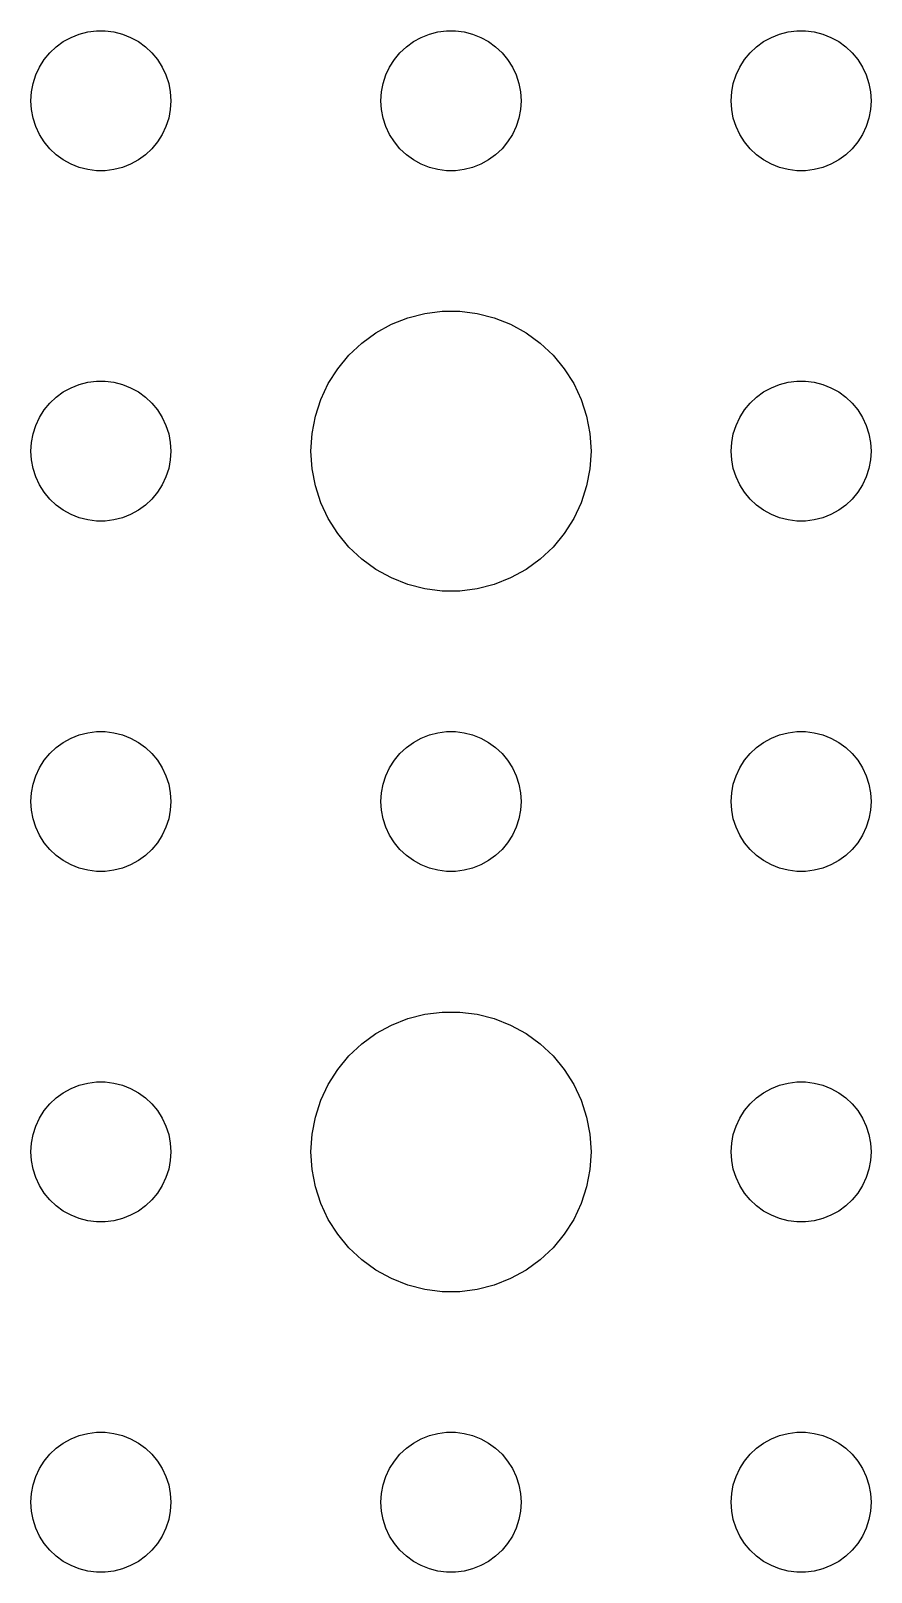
# Model space of a CAD drawing. Header units: metres. Extents: x -157 to 157, y -157 to 157.
# Drawn here: x -84 to -66, y -114 to -81 of the extents above; entities that cross this region are included whole.
import ezdxf

# ---------------------------------------------------------------- set-up
doc = ezdxf.new("R2010")
doc.units = ezdxf.units.M

msp = doc.modelspace()

# ---------------------------------------------------------------- linework, layer by layer
for p, q in [((-83.3037, -81.2335), (-83.1387, -81.1428)), ((-83.1387, -81.1428), (-82.9635, -81.0734)), ((-82.9635, -81.0734), (-82.7811, -81.0266)), ((-82.7811, -81.0266), (-82.5942, -81.003)), ((-82.5942, -81.003), (-82.4058, -81.003)), ((-82.4058, -81.003), (-82.2189, -81.0266)), ((-82.2189, -81.0266), (-82.0365, -81.0734)), ((-82.0365, -81.0734), (-81.8613, -81.1428)), ((-81.8613, -81.1428), (-81.6963, -81.2335)), ((-75.8037, -81.2335), (-75.6387, -81.1428)), ((-75.6387, -81.1428), (-75.4635, -81.0734)), ((-75.4635, -81.0734), (-75.2811, -81.0266)), ((-75.2811, -81.0266), (-75.0942, -81.003)), ((-75.0942, -81.003), (-74.9058, -81.003)), ((-74.9058, -81.003), (-74.7189, -81.0266)), ((-74.7189, -81.0266), (-74.5365, -81.0734)), ((-74.5365, -81.0734), (-74.3613, -81.1428)), ((-74.3613, -81.1428), (-74.1963, -81.2335)), ((-68.3037, -81.2335), (-68.1387, -81.1428)), ((-68.1387, -81.1428), (-67.9635, -81.0734)), ((-67.9635, -81.0734), (-67.7811, -81.0266)), ((-67.7811, -81.0266), (-67.5942, -81.003)), ((-67.5942, -81.003), (-67.4058, -81.003)), ((-67.4058, -81.003), (-67.2189, -81.0266)), ((-67.2189, -81.0266), (-67.0365, -81.0734)), ((-67.0365, -81.0734), (-66.8613, -81.1428)), ((-66.8613, -81.1428), (-66.6963, -81.2335)), ((-83.7135, -81.6183), (-83.5934, -81.4732)), ((-83.5934, -81.4732), (-83.4561, -81.3442)), ((-83.4561, -81.3442), (-83.3037, -81.2335)), ((-81.6963, -81.2335), (-81.5439, -81.3442)), ((-81.5439, -81.3442), (-81.4065, -81.4732)), ((-81.4065, -81.4732), (-81.2865, -81.6183)), ((-76.2135, -81.6183), (-76.0934, -81.4732)), ((-76.0934, -81.4732), (-75.9561, -81.3442)), ((-75.9561, -81.3442), (-75.8037, -81.2335)), ((-74.1963, -81.2335), (-74.0439, -81.3442)), ((-74.0439, -81.3442), (-73.9065, -81.4732)), ((-73.9065, -81.4732), (-73.7865, -81.6183)), ((-68.7135, -81.6183), (-68.5934, -81.4732)), ((-68.5934, -81.4732), (-68.4561, -81.3442)), ((-68.4561, -81.3442), (-68.3037, -81.2335)), ((-66.6963, -81.2335), (-66.5439, -81.3442)), ((-66.5439, -81.3442), (-66.4065, -81.4732)), ((-66.4065, -81.4732), (-66.2865, -81.6183)), ((-83.8947, -81.9478), (-83.8145, -81.7774)), ((-83.8145, -81.7774), (-83.7135, -81.6183)), ((-81.2865, -81.6183), (-81.1855, -81.7774)), ((-81.1855, -81.7774), (-81.1053, -81.9478)), ((-76.3947, -81.9478), (-76.3145, -81.7774)), ((-76.3145, -81.7774), (-76.2135, -81.6183)), ((-73.7865, -81.6183), (-73.6855, -81.7774)), ((-73.6855, -81.7774), (-73.6053, -81.9478)), ((-68.8947, -81.9478), (-68.8145, -81.7774)), ((-68.8145, -81.7774), (-68.7135, -81.6183)), ((-66.2865, -81.6183), (-66.1855, -81.7774)), ((-66.1855, -81.7774), (-66.1053, -81.9478)), ((-83.9882, -82.312), (-83.9529, -82.127)), ((-83.9529, -82.127), (-83.8947, -81.9478)), ((-81.1053, -81.9478), (-81.0471, -82.127)), ((-81.0471, -82.127), (-81.0118, -82.312)), ((-76.4882, -82.312), (-76.4529, -82.127)), ((-76.4529, -82.127), (-76.3947, -81.9478)), ((-73.6053, -81.9478), (-73.5471, -82.127)), ((-73.5471, -82.127), (-73.5118, -82.312)), ((-68.9882, -82.312), (-68.9529, -82.127)), ((-68.9529, -82.127), (-68.8947, -81.9478)), ((-66.1053, -81.9478), (-66.0471, -82.127)), ((-66.0471, -82.127), (-66.0118, -82.312)), ((-84, -82.5), (-83.9882, -82.312)), ((-81.0118, -82.312), (-81, -82.5)), ((-76.5, -82.5), (-76.4882, -82.312)), ((-73.5118, -82.312), (-73.5, -82.5)), ((-69, -82.5), (-68.9882, -82.312)), ((-66.0118, -82.312), (-66, -82.5)), ((-83.9882, -82.688), (-84, -82.5)), ((-83.9529, -82.873), (-83.9882, -82.688)), ((-81.0118, -82.688), (-81.0471, -82.873)), ((-81, -82.5), (-81.0118, -82.688)), ((-76.4882, -82.688), (-76.5, -82.5)), ((-76.4529, -82.873), (-76.4882, -82.688)), ((-73.5118, -82.688), (-73.5471, -82.873)), ((-73.5, -82.5), (-73.5118, -82.688)), ((-68.9882, -82.688), (-69, -82.5)), ((-68.9529, -82.873), (-68.9882, -82.688)), ((-66.0118, -82.688), (-66.0471, -82.873)), ((-66, -82.5), (-66.0118, -82.688)), ((-83.8947, -83.0522), (-83.9529, -82.873)), ((-83.8145, -83.2226), (-83.8947, -83.0522)), ((-81.1053, -83.0522), (-81.1855, -83.2226)), ((-81.0471, -82.873), (-81.1053, -83.0522)), ((-76.3947, -83.0522), (-76.4529, -82.873)), ((-76.3145, -83.2226), (-76.3947, -83.0522)), ((-73.6053, -83.0522), (-73.6855, -83.2226)), ((-73.5471, -82.873), (-73.6053, -83.0522)), ((-68.8947, -83.0522), (-68.9529, -82.873)), ((-68.8145, -83.2226), (-68.8947, -83.0522)), ((-66.1053, -83.0522), (-66.1855, -83.2226)), ((-66.0471, -82.873), (-66.1053, -83.0522)), ((-83.7135, -83.3817), (-83.8145, -83.2226)), ((-83.5934, -83.5268), (-83.7135, -83.3817)), ((-81.2865, -83.3817), (-81.4065, -83.5268)), ((-81.1855, -83.2226), (-81.2865, -83.3817)), ((-76.2135, -83.3817), (-76.3145, -83.2226)), ((-76.0934, -83.5268), (-76.2135, -83.3817)), ((-73.7865, -83.3817), (-73.9065, -83.5268)), ((-73.6855, -83.2226), (-73.7865, -83.3817)), ((-68.7135, -83.3817), (-68.8145, -83.2226)), ((-68.5934, -83.5268), (-68.7135, -83.3817)), ((-66.2865, -83.3817), (-66.4065, -83.5268)), ((-66.1855, -83.2226), (-66.2865, -83.3817)), ((-83.4561, -83.6558), (-83.5934, -83.5268)), ((-83.3037, -83.7665), (-83.4561, -83.6558)), ((-83.1387, -83.8572), (-83.3037, -83.7665)), ((-81.6963, -83.7665), (-81.8613, -83.8572)), ((-81.5439, -83.6558), (-81.6963, -83.7665)), ((-81.4065, -83.5268), (-81.5439, -83.6558)), ((-75.9561, -83.6558), (-76.0934, -83.5268)), ((-75.8037, -83.7665), (-75.9561, -83.6558)), ((-75.6387, -83.8572), (-75.8037, -83.7665)), ((-74.1963, -83.7665), (-74.3613, -83.8572)), ((-74.0439, -83.6558), (-74.1963, -83.7665)), ((-73.9065, -83.5268), (-74.0439, -83.6558)), ((-68.4561, -83.6558), (-68.5934, -83.5268)), ((-68.3037, -83.7665), (-68.4561, -83.6558)), ((-68.1387, -83.8572), (-68.3037, -83.7665)), ((-66.6963, -83.7665), (-66.8613, -83.8572)), ((-66.5439, -83.6558), (-66.6963, -83.7665)), ((-66.4065, -83.5268), (-66.5439, -83.6558)), ((-82.9635, -83.9266), (-83.1387, -83.8572)), ((-82.7811, -83.9734), (-82.9635, -83.9266)), ((-82.5942, -83.997), (-82.7811, -83.9734)), ((-82.4058, -83.997), (-82.5942, -83.997)), ((-82.2189, -83.9734), (-82.4058, -83.997)), ((-82.0365, -83.9266), (-82.2189, -83.9734)), ((-81.8613, -83.8572), (-82.0365, -83.9266)), ((-75.4635, -83.9266), (-75.6387, -83.8572)), ((-75.2811, -83.9734), (-75.4635, -83.9266)), ((-75.0942, -83.997), (-75.2811, -83.9734)), ((-74.9058, -83.997), (-75.0942, -83.997)), ((-74.7189, -83.9734), (-74.9058, -83.997)), ((-74.5365, -83.9266), (-74.7189, -83.9734)), ((-74.3613, -83.8572), (-74.5365, -83.9266)), ((-67.9635, -83.9266), (-68.1387, -83.8572)), ((-67.7811, -83.9734), (-67.9635, -83.9266)), ((-67.5942, -83.997), (-67.7811, -83.9734)), ((-67.4058, -83.997), (-67.5942, -83.997)), ((-67.2189, -83.9734), (-67.4058, -83.997)), ((-67.0365, -83.9266), (-67.2189, -83.9734)), ((-66.8613, -83.8572), (-67.0365, -83.9266)), ((-75.927, -87.1468), (-75.5621, -87.0531)), ((-75.5621, -87.0531), (-75.1884, -87.0059)), ((-75.1884, -87.0059), (-74.8116, -87.0059)), ((-74.8116, -87.0059), (-74.4379, -87.0531)), ((-74.4379, -87.0531), (-74.073, -87.1468)), ((-76.6075, -87.467), (-76.2773, -87.2855)), ((-76.2773, -87.2855), (-75.927, -87.1468)), ((-74.073, -87.1468), (-73.7227, -87.2855)), ((-73.7227, -87.2855), (-73.3925, -87.467)), ((-77.1869, -87.9464), (-76.9123, -87.6885)), ((-76.9123, -87.6885), (-76.6075, -87.467)), ((-73.3925, -87.467), (-73.0877, -87.6885)), ((-73.0877, -87.6885), (-72.8131, -87.9464)), ((-77.427, -88.2366), (-77.1869, -87.9464)), ((-72.8131, -87.9464), (-72.573, -88.2366)), ((-77.6289, -88.5547), (-77.427, -88.2366)), ((-72.573, -88.2366), (-72.3711, -88.5547)), ((-83.4561, -88.8442), (-83.3037, -88.7335)), ((-83.3037, -88.7335), (-83.1387, -88.6428)), ((-83.1387, -88.6428), (-82.9635, -88.5734)), ((-82.9635, -88.5734), (-82.7811, -88.5266)), ((-82.7811, -88.5266), (-82.5942, -88.503)), ((-82.5942, -88.503), (-82.4058, -88.503)), ((-82.4058, -88.503), (-82.2189, -88.5266)), ((-82.2189, -88.5266), (-82.0365, -88.5734)), ((-82.0365, -88.5734), (-81.8613, -88.6428)), ((-81.8613, -88.6428), (-81.6963, -88.7335)), ((-81.6963, -88.7335), (-81.5439, -88.8442)), ((-77.7893, -88.8956), (-77.6289, -88.5547)), ((-72.3711, -88.5547), (-72.2107, -88.8956)), ((-68.4561, -88.8442), (-68.3037, -88.7335)), ((-68.3037, -88.7335), (-68.1387, -88.6428)), ((-68.1387, -88.6428), (-67.9635, -88.5734)), ((-67.9635, -88.5734), (-67.7811, -88.5266)), ((-67.7811, -88.5266), (-67.5942, -88.503)), ((-67.5942, -88.503), (-67.4058, -88.503)), ((-67.4058, -88.503), (-67.2189, -88.5266)), ((-67.2189, -88.5266), (-67.0365, -88.5734)), ((-67.0365, -88.5734), (-66.8613, -88.6428)), ((-66.8613, -88.6428), (-66.6963, -88.7335)), ((-66.6963, -88.7335), (-66.5439, -88.8442)), ((-83.7135, -89.1183), (-83.5934, -88.9732)), ((-83.5934, -88.9732), (-83.4561, -88.8442)), ((-81.5439, -88.8442), (-81.4065, -88.9732)), ((-81.4065, -88.9732), (-81.2865, -89.1183)), ((-77.9057, -89.2539), (-77.7893, -88.8956)), ((-72.2107, -88.8956), (-72.0943, -89.2539)), ((-68.7135, -89.1183), (-68.5934, -88.9732)), ((-68.5934, -88.9732), (-68.4561, -88.8442)), ((-66.5439, -88.8442), (-66.4065, -88.9732)), ((-66.4065, -88.9732), (-66.2865, -89.1183)), ((-83.8947, -89.4478), (-83.8145, -89.2774)), ((-83.8145, -89.2774), (-83.7135, -89.1183)), ((-81.2865, -89.1183), (-81.1855, -89.2774)), ((-81.1855, -89.2774), (-81.1053, -89.4478)), ((-77.9763, -89.624), (-77.9057, -89.2539)), ((-72.0943, -89.2539), (-72.0237, -89.624)), ((-68.8947, -89.4478), (-68.8145, -89.2774)), ((-68.8145, -89.2774), (-68.7135, -89.1183)), ((-66.2865, -89.1183), (-66.1855, -89.2774)), ((-66.1855, -89.2774), (-66.1053, -89.4478)), ((-83.9882, -89.812), (-83.9529, -89.627)), ((-83.9529, -89.627), (-83.8947, -89.4478)), ((-81.1053, -89.4478), (-81.0471, -89.627)), ((-81.0471, -89.627), (-81.0118, -89.812)), ((-78, -90), (-77.9763, -89.624)), ((-72.0237, -89.624), (-72, -90)), ((-68.9882, -89.812), (-68.9529, -89.627)), ((-68.9529, -89.627), (-68.8947, -89.4478)), ((-66.1053, -89.4478), (-66.0471, -89.627)), ((-66.0471, -89.627), (-66.0118, -89.812)), ((-84, -90), (-83.9882, -89.812)), ((-83.9882, -90.188), (-84, -90)), ((-81.0118, -89.812), (-81, -90)), ((-81, -90), (-81.0118, -90.188)), ((-77.9763, -90.376), (-78, -90)), ((-72, -90), (-72.0237, -90.376)), ((-69, -90), (-68.9882, -89.812)), ((-68.9882, -90.188), (-69, -90)), ((-66.0118, -89.812), (-66, -90)), ((-66, -90), (-66.0118, -90.188)), ((-83.9529, -90.373), (-83.9882, -90.188)), ((-83.8947, -90.5522), (-83.9529, -90.373)), ((-81.0471, -90.373), (-81.1053, -90.5522)), ((-81.0118, -90.188), (-81.0471, -90.373)), ((-77.9057, -90.7461), (-77.9763, -90.376)), ((-72.0237, -90.376), (-72.0943, -90.7461)), ((-68.9529, -90.373), (-68.9882, -90.188)), ((-68.8947, -90.5522), (-68.9529, -90.373)), ((-66.0471, -90.373), (-66.1053, -90.5522)), ((-66.0118, -90.188), (-66.0471, -90.373)), ((-83.8145, -90.7226), (-83.8947, -90.5522)), ((-83.7135, -90.8817), (-83.8145, -90.7226)), ((-81.1855, -90.7226), (-81.2865, -90.8817)), ((-81.1053, -90.5522), (-81.1855, -90.7226)), ((-68.8145, -90.7226), (-68.8947, -90.5522)), ((-68.7135, -90.8817), (-68.8145, -90.7226)), ((-66.1855, -90.7226), (-66.2865, -90.8817)), ((-66.1053, -90.5522), (-66.1855, -90.7226)), ((-83.5934, -91.0268), (-83.7135, -90.8817)), ((-83.4561, -91.1558), (-83.5934, -91.0268)), ((-81.4065, -91.0268), (-81.5439, -91.1558)), ((-81.2865, -90.8817), (-81.4065, -91.0268)), ((-77.7893, -91.1044), (-77.9057, -90.7461)), ((-72.0943, -90.7461), (-72.2107, -91.1044)), ((-68.5934, -91.0268), (-68.7135, -90.8817)), ((-68.4561, -91.1558), (-68.5934, -91.0268)), ((-66.4065, -91.0268), (-66.5439, -91.1558)), ((-66.2865, -90.8817), (-66.4065, -91.0268)), ((-83.3037, -91.2665), (-83.4561, -91.1558)), ((-83.1387, -91.3572), (-83.3037, -91.2665)), ((-82.9635, -91.4266), (-83.1387, -91.3572)), ((-81.8613, -91.3572), (-82.0365, -91.4266)), ((-81.6963, -91.2665), (-81.8613, -91.3572)), ((-81.5439, -91.1558), (-81.6963, -91.2665)), ((-77.6289, -91.4453), (-77.7893, -91.1044)), ((-72.2107, -91.1044), (-72.3711, -91.4453)), ((-68.3037, -91.2665), (-68.4561, -91.1558)), ((-68.1387, -91.3572), (-68.3037, -91.2665)), ((-67.9635, -91.4266), (-68.1387, -91.3572)), ((-66.8613, -91.3572), (-67.0365, -91.4266)), ((-66.6963, -91.2665), (-66.8613, -91.3572)), ((-66.5439, -91.1558), (-66.6963, -91.2665)), ((-82.7811, -91.4734), (-82.9635, -91.4266)), ((-82.5942, -91.497), (-82.7811, -91.4734)), ((-82.4058, -91.497), (-82.5942, -91.497)), ((-82.2189, -91.4734), (-82.4058, -91.497)), ((-82.0365, -91.4266), (-82.2189, -91.4734)), ((-77.427, -91.7634), (-77.6289, -91.4453)), ((-72.3711, -91.4453), (-72.573, -91.7634)), ((-67.7811, -91.4734), (-67.9635, -91.4266)), ((-67.5942, -91.497), (-67.7811, -91.4734)), ((-67.4058, -91.497), (-67.5942, -91.497)), ((-67.2189, -91.4734), (-67.4058, -91.497)), ((-67.0365, -91.4266), (-67.2189, -91.4734)), ((-77.1869, -92.0536), (-77.427, -91.7634)), ((-72.573, -91.7634), (-72.8131, -92.0536)), ((-76.9123, -92.3115), (-77.1869, -92.0536)), ((-76.6075, -92.533), (-76.9123, -92.3115)), ((-73.0877, -92.3115), (-73.3925, -92.533)), ((-72.8131, -92.0536), (-73.0877, -92.3115)), ((-76.2773, -92.7145), (-76.6075, -92.533)), ((-73.3925, -92.533), (-73.7227, -92.7145)), ((-75.927, -92.8532), (-76.2773, -92.7145)), ((-75.5621, -92.9469), (-75.927, -92.8532)), ((-75.1884, -92.9941), (-75.5621, -92.9469)), ((-74.8116, -92.9941), (-75.1884, -92.9941)), ((-74.4379, -92.9469), (-74.8116, -92.9941)), ((-74.073, -92.8532), (-74.4379, -92.9469)), ((-73.7227, -92.7145), (-74.073, -92.8532)), ((-82.7811, -96.0266), (-82.5942, -96.003)), ((-82.5942, -96.003), (-82.4058, -96.003)), ((-82.4058, -96.003), (-82.2189, -96.0266)), ((-75.2811, -96.0266), (-75.0942, -96.003)), ((-75.0942, -96.003), (-74.9058, -96.003)), ((-74.9058, -96.003), (-74.7189, -96.0266)), ((-67.7811, -96.0266), (-67.5942, -96.003)), ((-67.5942, -96.003), (-67.4058, -96.003)), ((-67.4058, -96.003), (-67.2189, -96.0266)), ((-83.4561, -96.3442), (-83.3037, -96.2335)), ((-83.3037, -96.2335), (-83.1387, -96.1428)), ((-83.1387, -96.1428), (-82.9635, -96.0734)), ((-82.9635, -96.0734), (-82.7811, -96.0266)), ((-82.2189, -96.0266), (-82.0365, -96.0734)), ((-82.0365, -96.0734), (-81.8613, -96.1428)), ((-81.8613, -96.1428), (-81.6963, -96.2335)), ((-81.6963, -96.2335), (-81.5439, -96.3442)), ((-75.9561, -96.3442), (-75.8037, -96.2335)), ((-75.8037, -96.2335), (-75.6387, -96.1428)), ((-75.6387, -96.1428), (-75.4635, -96.0734)), ((-75.4635, -96.0734), (-75.2811, -96.0266)), ((-74.7189, -96.0266), (-74.5365, -96.0734)), ((-74.5365, -96.0734), (-74.3613, -96.1428)), ((-74.3613, -96.1428), (-74.1963, -96.2335)), ((-74.1963, -96.2335), (-74.0439, -96.3442)), ((-68.4561, -96.3442), (-68.3037, -96.2335)), ((-68.3037, -96.2335), (-68.1387, -96.1428)), ((-68.1387, -96.1428), (-67.9635, -96.0734)), ((-67.9635, -96.0734), (-67.7811, -96.0266)), ((-67.2189, -96.0266), (-67.0365, -96.0734)), ((-67.0365, -96.0734), (-66.8613, -96.1428)), ((-66.8613, -96.1428), (-66.6963, -96.2335)), ((-66.6963, -96.2335), (-66.5439, -96.3442)), ((-83.8145, -96.7774), (-83.7135, -96.6183)), ((-83.7135, -96.6183), (-83.5934, -96.4732)), ((-83.5934, -96.4732), (-83.4561, -96.3442)), ((-81.5439, -96.3442), (-81.4065, -96.4732)), ((-81.4065, -96.4732), (-81.2865, -96.6183)), ((-81.2865, -96.6183), (-81.1855, -96.7774)), ((-76.3145, -96.7774), (-76.2135, -96.6183)), ((-76.2135, -96.6183), (-76.0934, -96.4732)), ((-76.0934, -96.4732), (-75.9561, -96.3442)), ((-74.0439, -96.3442), (-73.9065, -96.4732)), ((-73.9065, -96.4732), (-73.7865, -96.6183)), ((-73.7865, -96.6183), (-73.6855, -96.7774)), ((-68.8145, -96.7774), (-68.7135, -96.6183)), ((-68.7135, -96.6183), (-68.5934, -96.4732)), ((-68.5934, -96.4732), (-68.4561, -96.3442)), ((-66.5439, -96.3442), (-66.4065, -96.4732)), ((-66.4065, -96.4732), (-66.2865, -96.6183)), ((-66.2865, -96.6183), (-66.1855, -96.7774)), ((-83.9529, -97.127), (-83.8947, -96.9478)), ((-83.8947, -96.9478), (-83.8145, -96.7774)), ((-81.1855, -96.7774), (-81.1053, -96.9478)), ((-81.1053, -96.9478), (-81.0471, -97.127)), ((-76.4529, -97.127), (-76.3947, -96.9478)), ((-76.3947, -96.9478), (-76.3145, -96.7774)), ((-73.6855, -96.7774), (-73.6053, -96.9478)), ((-73.6053, -96.9478), (-73.5471, -97.127)), ((-68.9529, -97.127), (-68.8947, -96.9478)), ((-68.8947, -96.9478), (-68.8145, -96.7774)), ((-66.1855, -96.7774), (-66.1053, -96.9478)), ((-66.1053, -96.9478), (-66.0471, -97.127)), ((-84, -97.5), (-83.9882, -97.312)), ((-83.9882, -97.312), (-83.9529, -97.127)), ((-81.0471, -97.127), (-81.0118, -97.312)), ((-81.0118, -97.312), (-81, -97.5)), ((-76.5, -97.5), (-76.4882, -97.312)), ((-76.4882, -97.312), (-76.4529, -97.127)), ((-73.5471, -97.127), (-73.5118, -97.312)), ((-73.5118, -97.312), (-73.5, -97.5)), ((-69, -97.5), (-68.9882, -97.312)), ((-68.9882, -97.312), (-68.9529, -97.127)), ((-66.0471, -97.127), (-66.0118, -97.312)), ((-66.0118, -97.312), (-66, -97.5)), ((-83.9882, -97.688), (-84, -97.5)), ((-81, -97.5), (-81.0118, -97.688)), ((-76.4882, -97.688), (-76.5, -97.5)), ((-73.5, -97.5), (-73.5118, -97.688)), ((-68.9882, -97.688), (-69, -97.5)), ((-66, -97.5), (-66.0118, -97.688)), ((-83.9529, -97.873), (-83.9882, -97.688)), ((-83.8947, -98.0522), (-83.9529, -97.873)), ((-81.0471, -97.873), (-81.1053, -98.0522)), ((-81.0118, -97.688), (-81.0471, -97.873)), ((-76.4529, -97.873), (-76.4882, -97.688)), ((-76.3947, -98.0522), (-76.4529, -97.873)), ((-73.5471, -97.873), (-73.6053, -98.0522)), ((-73.5118, -97.688), (-73.5471, -97.873)), ((-68.9529, -97.873), (-68.9882, -97.688)), ((-68.8947, -98.0522), (-68.9529, -97.873)), ((-66.0471, -97.873), (-66.1053, -98.0522)), ((-66.0118, -97.688), (-66.0471, -97.873)), ((-83.8145, -98.2226), (-83.8947, -98.0522)), ((-83.7135, -98.3817), (-83.8145, -98.2226)), ((-81.1855, -98.2226), (-81.2865, -98.3817)), ((-81.1053, -98.0522), (-81.1855, -98.2226)), ((-76.3145, -98.2226), (-76.3947, -98.0522)), ((-76.2135, -98.3817), (-76.3145, -98.2226)), ((-73.6855, -98.2226), (-73.7865, -98.3817)), ((-73.6053, -98.0522), (-73.6855, -98.2226)), ((-68.8145, -98.2226), (-68.8947, -98.0522)), ((-68.7135, -98.3817), (-68.8145, -98.2226)), ((-66.1855, -98.2226), (-66.2865, -98.3817)), ((-66.1053, -98.0522), (-66.1855, -98.2226)), ((-83.5934, -98.5268), (-83.7135, -98.3817)), ((-83.4561, -98.6558), (-83.5934, -98.5268)), ((-81.4065, -98.5268), (-81.5439, -98.6558)), ((-81.2865, -98.3817), (-81.4065, -98.5268)), ((-76.0934, -98.5268), (-76.2135, -98.3817)), ((-75.9561, -98.6558), (-76.0934, -98.5268)), ((-73.9065, -98.5268), (-74.0439, -98.6558)), ((-73.7865, -98.3817), (-73.9065, -98.5268)), ((-68.5934, -98.5268), (-68.7135, -98.3817)), ((-68.4561, -98.6558), (-68.5934, -98.5268)), ((-66.4065, -98.5268), (-66.5439, -98.6558)), ((-66.2865, -98.3817), (-66.4065, -98.5268)), ((-83.3037, -98.7665), (-83.4561, -98.6558)), ((-83.1387, -98.8572), (-83.3037, -98.7665)), ((-82.9635, -98.9266), (-83.1387, -98.8572)), ((-82.7811, -98.9734), (-82.9635, -98.9266)), ((-82.5942, -98.997), (-82.7811, -98.9734)), ((-82.2189, -98.9734), (-82.4058, -98.997)), ((-82.0365, -98.9266), (-82.2189, -98.9734)), ((-81.8613, -98.8572), (-82.0365, -98.9266)), ((-81.6963, -98.7665), (-81.8613, -98.8572)), ((-81.5439, -98.6558), (-81.6963, -98.7665)), ((-75.8037, -98.7665), (-75.9561, -98.6558)), ((-75.6387, -98.8572), (-75.8037, -98.7665)), ((-75.4635, -98.9266), (-75.6387, -98.8572)), ((-75.2811, -98.9734), (-75.4635, -98.9266)), ((-75.0942, -98.997), (-75.2811, -98.9734)), ((-74.7189, -98.9734), (-74.9058, -98.997)), ((-74.5365, -98.9266), (-74.7189, -98.9734)), ((-74.3613, -98.8572), (-74.5365, -98.9266)), ((-74.1963, -98.7665), (-74.3613, -98.8572)), ((-74.0439, -98.6558), (-74.1963, -98.7665)), ((-68.3037, -98.7665), (-68.4561, -98.6558)), ((-68.1387, -98.8572), (-68.3037, -98.7665)), ((-67.9635, -98.9266), (-68.1387, -98.8572)), ((-67.7811, -98.9734), (-67.9635, -98.9266)), ((-67.5942, -98.997), (-67.7811, -98.9734)), ((-67.2189, -98.9734), (-67.4058, -98.997)), ((-67.0365, -98.9266), (-67.2189, -98.9734)), ((-66.8613, -98.8572), (-67.0365, -98.9266)), ((-66.6963, -98.7665), (-66.8613, -98.8572)), ((-66.5439, -98.6558), (-66.6963, -98.7665)), ((-82.4058, -98.997), (-82.5942, -98.997)), ((-74.9058, -98.997), (-75.0942, -98.997)), ((-67.4058, -98.997), (-67.5942, -98.997)), ((-76.2773, -102.286), (-75.927, -102.147)), ((-75.927, -102.147), (-75.5621, -102.053)), ((-75.5621, -102.053), (-75.1884, -102.006)), ((-75.1884, -102.006), (-74.8116, -102.006)), ((-74.8116, -102.006), (-74.4379, -102.053)), ((-74.4379, -102.053), (-74.073, -102.147)), ((-74.073, -102.147), (-73.7227, -102.286)), ((-76.9123, -102.688), (-76.6075, -102.467)), ((-76.6075, -102.467), (-76.2773, -102.286)), ((-73.7227, -102.286), (-73.3925, -102.467)), ((-73.3925, -102.467), (-73.0877, -102.688)), ((-77.1869, -102.946), (-76.9123, -102.688)), ((-73.0877, -102.688), (-72.8131, -102.946)), ((-77.6289, -103.555), (-77.427, -103.237)), ((-77.427, -103.237), (-77.1869, -102.946)), ((-72.8131, -102.946), (-72.573, -103.237)), ((-72.573, -103.237), (-72.3711, -103.555)), ((-83.1387, -103.643), (-82.9635, -103.573)), ((-82.9635, -103.573), (-82.7811, -103.527)), ((-82.7811, -103.527), (-82.5942, -103.503)), ((-82.5942, -103.503), (-82.4058, -103.503)), ((-82.4058, -103.503), (-82.2189, -103.527)), ((-82.2189, -103.527), (-82.0365, -103.573)), ((-82.0365, -103.573), (-81.8613, -103.643)), ((-77.7893, -103.896), (-77.6289, -103.555)), ((-72.3711, -103.555), (-72.2107, -103.896)), ((-68.1387, -103.643), (-67.9635, -103.573)), ((-67.9635, -103.573), (-67.7811, -103.527)), ((-67.7811, -103.527), (-67.5942, -103.503)), ((-67.5942, -103.503), (-67.4058, -103.503)), ((-67.4058, -103.503), (-67.2189, -103.527)), ((-67.2189, -103.527), (-67.0365, -103.573)), ((-67.0365, -103.573), (-66.8613, -103.643)), ((-83.5934, -103.973), (-83.4561, -103.844)), ((-83.4561, -103.844), (-83.3037, -103.734)), ((-83.3037, -103.734), (-83.1387, -103.643)), ((-81.8613, -103.643), (-81.6963, -103.734)), ((-81.6963, -103.734), (-81.5439, -103.844)), ((-81.5439, -103.844), (-81.4065, -103.973)), ((-77.9057, -104.254), (-77.7893, -103.896)), ((-72.2107, -103.896), (-72.0943, -104.254)), ((-68.5934, -103.973), (-68.4561, -103.844)), ((-68.4561, -103.844), (-68.3037, -103.734)), ((-68.3037, -103.734), (-68.1387, -103.643)), ((-66.8613, -103.643), (-66.6963, -103.734)), ((-66.6963, -103.734), (-66.5439, -103.844)), ((-66.5439, -103.844), (-66.4065, -103.973)), ((-83.8145, -104.277), (-83.7135, -104.118)), ((-83.7135, -104.118), (-83.5934, -103.973)), ((-81.4065, -103.973), (-81.2865, -104.118)), ((-81.2865, -104.118), (-81.1855, -104.277)), ((-77.9763, -104.624), (-77.9057, -104.254)), ((-72.0943, -104.254), (-72.0237, -104.624)), ((-68.8145, -104.277), (-68.7135, -104.118)), ((-68.7135, -104.118), (-68.5934, -103.973)), ((-66.4065, -103.973), (-66.2865, -104.118)), ((-66.2865, -104.118), (-66.1855, -104.277)), ((-83.9529, -104.627), (-83.8947, -104.448)), ((-83.8947, -104.448), (-83.8145, -104.277)), ((-81.1855, -104.277), (-81.1053, -104.448)), ((-81.1053, -104.448), (-81.0471, -104.627)), ((-68.9529, -104.627), (-68.8947, -104.448)), ((-68.8947, -104.448), (-68.8145, -104.277)), ((-66.1855, -104.277), (-66.1053, -104.448)), ((-66.1053, -104.448), (-66.0471, -104.627)), ((-84, -105), (-83.9882, -104.812)), ((-83.9882, -104.812), (-83.9529, -104.627)), ((-81.0471, -104.627), (-81.0118, -104.812)), ((-81.0118, -104.812), (-81, -105)), ((-78, -105), (-77.9763, -104.624)), ((-72.0237, -104.624), (-72, -105)), ((-69, -105), (-68.9882, -104.812)), ((-68.9882, -104.812), (-68.9529, -104.627)), ((-66.0471, -104.627), (-66.0118, -104.812)), ((-66.0118, -104.812), (-66, -105)), ((-83.9882, -105.188), (-84, -105)), ((-83.9529, -105.373), (-83.9882, -105.188)), ((-81.0118, -105.188), (-81.0471, -105.373)), ((-81, -105), (-81.0118, -105.188)), ((-77.9763, -105.376), (-78, -105)), ((-72, -105), (-72.0237, -105.376)), ((-68.9882, -105.188), (-69, -105)), ((-68.9529, -105.373), (-68.9882, -105.188)), ((-66.0118, -105.188), (-66.0471, -105.373)), ((-66, -105), (-66.0118, -105.188)), ((-83.8947, -105.552), (-83.9529, -105.373)), ((-83.8145, -105.723), (-83.8947, -105.552)), ((-81.1053, -105.552), (-81.1855, -105.723)), ((-81.0471, -105.373), (-81.1053, -105.552)), ((-77.9057, -105.746), (-77.9763, -105.376)), ((-72.0237, -105.376), (-72.0943, -105.746)), ((-68.8947, -105.552), (-68.9529, -105.373)), ((-68.8145, -105.723), (-68.8947, -105.552)), ((-66.1053, -105.552), (-66.1855, -105.723)), ((-66.0471, -105.373), (-66.1053, -105.552)), ((-83.7135, -105.882), (-83.8145, -105.723)), ((-83.5934, -106.027), (-83.7135, -105.882)), ((-81.2865, -105.882), (-81.4065, -106.027)), ((-81.1855, -105.723), (-81.2865, -105.882)), ((-77.7893, -106.104), (-77.9057, -105.746)), ((-72.0943, -105.746), (-72.2107, -106.104)), ((-68.7135, -105.882), (-68.8145, -105.723)), ((-68.5934, -106.027), (-68.7135, -105.882)), ((-66.2865, -105.882), (-66.4065, -106.027)), ((-66.1855, -105.723), (-66.2865, -105.882)), ((-83.4561, -106.156), (-83.5934, -106.027)), ((-83.3037, -106.266), (-83.4561, -106.156)), ((-81.5439, -106.156), (-81.6963, -106.266)), ((-81.4065, -106.027), (-81.5439, -106.156)), ((-77.6289, -106.445), (-77.7893, -106.104)), ((-72.2107, -106.104), (-72.3711, -106.445)), ((-68.4561, -106.156), (-68.5934, -106.027)), ((-68.3037, -106.266), (-68.4561, -106.156)), ((-66.5439, -106.156), (-66.6963, -106.266)), ((-66.4065, -106.027), (-66.5439, -106.156)), ((-83.1387, -106.357), (-83.3037, -106.266)), ((-82.9635, -106.427), (-83.1387, -106.357)), ((-82.7811, -106.473), (-82.9635, -106.427)), ((-82.5942, -106.497), (-82.7811, -106.473)), ((-82.4058, -106.497), (-82.5942, -106.497)), ((-82.2189, -106.473), (-82.4058, -106.497)), ((-82.0365, -106.427), (-82.2189, -106.473)), ((-81.8613, -106.357), (-82.0365, -106.427)), ((-81.6963, -106.266), (-81.8613, -106.357)), ((-77.427, -106.763), (-77.6289, -106.445)), ((-72.3711, -106.445), (-72.573, -106.763)), ((-68.1387, -106.357), (-68.3037, -106.266)), ((-67.9635, -106.427), (-68.1387, -106.357)), ((-67.7811, -106.473), (-67.9635, -106.427)), ((-67.5942, -106.497), (-67.7811, -106.473)), ((-67.4058, -106.497), (-67.5942, -106.497)), ((-67.2189, -106.473), (-67.4058, -106.497)), ((-67.0365, -106.427), (-67.2189, -106.473)), ((-66.8613, -106.357), (-67.0365, -106.427)), ((-66.6963, -106.266), (-66.8613, -106.357)), ((-77.1869, -107.054), (-77.427, -106.763)), ((-72.573, -106.763), (-72.8131, -107.054)), ((-76.9123, -107.312), (-77.1869, -107.054)), ((-72.8131, -107.054), (-73.0877, -107.312)), ((-76.6075, -107.533), (-76.9123, -107.312)), ((-76.2773, -107.714), (-76.6075, -107.533)), ((-73.3925, -107.533), (-73.7227, -107.714)), ((-73.0877, -107.312), (-73.3925, -107.533)), ((-75.927, -107.853), (-76.2773, -107.714)), ((-75.5621, -107.947), (-75.927, -107.853)), ((-74.073, -107.853), (-74.4379, -107.947)), ((-73.7227, -107.714), (-74.073, -107.853)), ((-75.1884, -107.994), (-75.5621, -107.947)), ((-74.8116, -107.994), (-75.1884, -107.994)), ((-74.4379, -107.947), (-74.8116, -107.994)), ((-83.3037, -111.234), (-83.1387, -111.143)), ((-83.1387, -111.143), (-82.9635, -111.073)), ((-82.9635, -111.073), (-82.7811, -111.027)), ((-82.7811, -111.027), (-82.5942, -111.003)), ((-82.5942, -111.003), (-82.4058, -111.003)), ((-82.4058, -111.003), (-82.2189, -111.027)), ((-82.2189, -111.027), (-82.0365, -111.073)), ((-82.0365, -111.073), (-81.8613, -111.143)), ((-81.8613, -111.143), (-81.6963, -111.234)), ((-75.8037, -111.234), (-75.6387, -111.143)), ((-75.6387, -111.143), (-75.4635, -111.073)), ((-75.4635, -111.073), (-75.2811, -111.027)), ((-75.2811, -111.027), (-75.0942, -111.003)), ((-75.0942, -111.003), (-74.9058, -111.003)), ((-74.9058, -111.003), (-74.7189, -111.027)), ((-74.7189, -111.027), (-74.5365, -111.073)), ((-74.5365, -111.073), (-74.3613, -111.143)), ((-74.3613, -111.143), (-74.1963, -111.234)), ((-68.3037, -111.234), (-68.1387, -111.143)), ((-68.1387, -111.143), (-67.9635, -111.073)), ((-67.9635, -111.073), (-67.7811, -111.027)), ((-67.7811, -111.027), (-67.5942, -111.003)), ((-67.5942, -111.003), (-67.4058, -111.003)), ((-67.4058, -111.003), (-67.2189, -111.027)), ((-67.2189, -111.027), (-67.0365, -111.073)), ((-67.0365, -111.073), (-66.8613, -111.143)), ((-66.8613, -111.143), (-66.6963, -111.234)), ((-83.7135, -111.618), (-83.5934, -111.473)), ((-83.5934, -111.473), (-83.4561, -111.344)), ((-83.4561, -111.344), (-83.3037, -111.234)), ((-81.6963, -111.234), (-81.5439, -111.344)), ((-81.5439, -111.344), (-81.4065, -111.473)), ((-81.4065, -111.473), (-81.2865, -111.618)), ((-76.2135, -111.618), (-76.0934, -111.473)), ((-76.0934, -111.473), (-75.9561, -111.344)), ((-75.9561, -111.344), (-75.8037, -111.234)), ((-74.1963, -111.234), (-74.0439, -111.344)), ((-74.0439, -111.344), (-73.9065, -111.473)), ((-73.9065, -111.473), (-73.7865, -111.618)), ((-68.7135, -111.618), (-68.5934, -111.473)), ((-68.5934, -111.473), (-68.4561, -111.344)), ((-68.4561, -111.344), (-68.3037, -111.234)), ((-66.6963, -111.234), (-66.5439, -111.344)), ((-66.5439, -111.344), (-66.4065, -111.473)), ((-66.4065, -111.473), (-66.2865, -111.618)), ((-83.8947, -111.948), (-83.8145, -111.777)), ((-83.8145, -111.777), (-83.7135, -111.618)), ((-81.2865, -111.618), (-81.1855, -111.777)), ((-81.1855, -111.777), (-81.1053, -111.948)), ((-76.3947, -111.948), (-76.3145, -111.777)), ((-76.3145, -111.777), (-76.2135, -111.618)), ((-73.7865, -111.618), (-73.6855, -111.777)), ((-73.6855, -111.777), (-73.6053, -111.948)), ((-68.8947, -111.948), (-68.8145, -111.777)), ((-68.8145, -111.777), (-68.7135, -111.618)), ((-66.2865, -111.618), (-66.1855, -111.777)), ((-66.1855, -111.777), (-66.1053, -111.948)), ((-83.9882, -112.312), (-83.9529, -112.127)), ((-83.9529, -112.127), (-83.8947, -111.948)), ((-81.1053, -111.948), (-81.0471, -112.127)), ((-81.0471, -112.127), (-81.0118, -112.312)), ((-76.4882, -112.312), (-76.4529, -112.127)), ((-76.4529, -112.127), (-76.3947, -111.948)), ((-73.6053, -111.948), (-73.5471, -112.127)), ((-73.5471, -112.127), (-73.5118, -112.312)), ((-68.9882, -112.312), (-68.9529, -112.127)), ((-68.9529, -112.127), (-68.8947, -111.948)), ((-66.1053, -111.948), (-66.0471, -112.127)), ((-66.0471, -112.127), (-66.0118, -112.312)), ((-84, -112.5), (-83.9882, -112.312)), ((-83.9882, -112.688), (-84, -112.5)), ((-81.0118, -112.312), (-81, -112.5)), ((-81, -112.5), (-81.0118, -112.688)), ((-76.5, -112.5), (-76.4882, -112.312)), ((-76.4882, -112.688), (-76.5, -112.5)), ((-73.5118, -112.312), (-73.5, -112.5)), ((-73.5, -112.5), (-73.5118, -112.688)), ((-69, -112.5), (-68.9882, -112.312)), ((-68.9882, -112.688), (-69, -112.5)), ((-66.0118, -112.312), (-66, -112.5)), ((-66, -112.5), (-66.0118, -112.688)), ((-83.9529, -112.873), (-83.9882, -112.688)), ((-81.0118, -112.688), (-81.0471, -112.873)), ((-76.4529, -112.873), (-76.4882, -112.688)), ((-73.5118, -112.688), (-73.5471, -112.873)), ((-68.9529, -112.873), (-68.9882, -112.688)), ((-66.0118, -112.688), (-66.0471, -112.873)), ((-83.8947, -113.052), (-83.9529, -112.873)), ((-83.8145, -113.223), (-83.8947, -113.052)), ((-81.1053, -113.052), (-81.1855, -113.223)), ((-81.0471, -112.873), (-81.1053, -113.052)), ((-76.3947, -113.052), (-76.4529, -112.873)), ((-76.3145, -113.223), (-76.3947, -113.052)), ((-73.6053, -113.052), (-73.6855, -113.223)), ((-73.5471, -112.873), (-73.6053, -113.052)), ((-68.8947, -113.052), (-68.9529, -112.873)), ((-68.8145, -113.223), (-68.8947, -113.052)), ((-66.1053, -113.052), (-66.1855, -113.223)), ((-66.0471, -112.873), (-66.1053, -113.052)), ((-83.7135, -113.382), (-83.8145, -113.223)), ((-83.5934, -113.527), (-83.7135, -113.382)), ((-81.2865, -113.382), (-81.4065, -113.527)), ((-81.1855, -113.223), (-81.2865, -113.382)), ((-76.2135, -113.382), (-76.3145, -113.223)), ((-76.0934, -113.527), (-76.2135, -113.382)), ((-73.7865, -113.382), (-73.9065, -113.527)), ((-73.6855, -113.223), (-73.7865, -113.382)), ((-68.7135, -113.382), (-68.8145, -113.223)), ((-68.5934, -113.527), (-68.7135, -113.382)), ((-66.2865, -113.382), (-66.4065, -113.527)), ((-66.1855, -113.223), (-66.2865, -113.382)), ((-83.4561, -113.656), (-83.5934, -113.527)), ((-83.3037, -113.766), (-83.4561, -113.656)), ((-83.1387, -113.857), (-83.3037, -113.766)), ((-81.6963, -113.766), (-81.8613, -113.857)), ((-81.5439, -113.656), (-81.6963, -113.766)), ((-81.4065, -113.527), (-81.5439, -113.656)), ((-75.9561, -113.656), (-76.0934, -113.527)), ((-75.8037, -113.766), (-75.9561, -113.656)), ((-75.6387, -113.857), (-75.8037, -113.766)), ((-74.1963, -113.766), (-74.3613, -113.857)), ((-74.0439, -113.656), (-74.1963, -113.766)), ((-73.9065, -113.527), (-74.0439, -113.656)), ((-68.4561, -113.656), (-68.5934, -113.527)), ((-68.3037, -113.766), (-68.4561, -113.656)), ((-68.1387, -113.857), (-68.3037, -113.766)), ((-66.6963, -113.766), (-66.8613, -113.857)), ((-66.5439, -113.656), (-66.6963, -113.766)), ((-66.4065, -113.527), (-66.5439, -113.656)), ((-82.9635, -113.927), (-83.1387, -113.857)), ((-82.7811, -113.973), (-82.9635, -113.927)), ((-82.5942, -113.997), (-82.7811, -113.973)), ((-82.4058, -113.997), (-82.5942, -113.997)), ((-82.2189, -113.973), (-82.4058, -113.997)), ((-82.0365, -113.927), (-82.2189, -113.973)), ((-81.8613, -113.857), (-82.0365, -113.927)), ((-75.4635, -113.927), (-75.6387, -113.857)), ((-75.2811, -113.973), (-75.4635, -113.927)), ((-75.0942, -113.997), (-75.2811, -113.973)), ((-74.9058, -113.997), (-75.0942, -113.997)), ((-74.7189, -113.973), (-74.9058, -113.997)), ((-74.5365, -113.927), (-74.7189, -113.973)), ((-74.3613, -113.857), (-74.5365, -113.927)), ((-67.9635, -113.927), (-68.1387, -113.857)), ((-67.7811, -113.973), (-67.9635, -113.927)), ((-67.5942, -113.997), (-67.7811, -113.973)), ((-67.4058, -113.997), (-67.5942, -113.997)), ((-67.2189, -113.973), (-67.4058, -113.997)), ((-67.0365, -113.927), (-67.2189, -113.973)), ((-66.8613, -113.857), (-67.0365, -113.927))]:
    msp.add_line(p, q)

doc.saveas('drawing.dxf')
